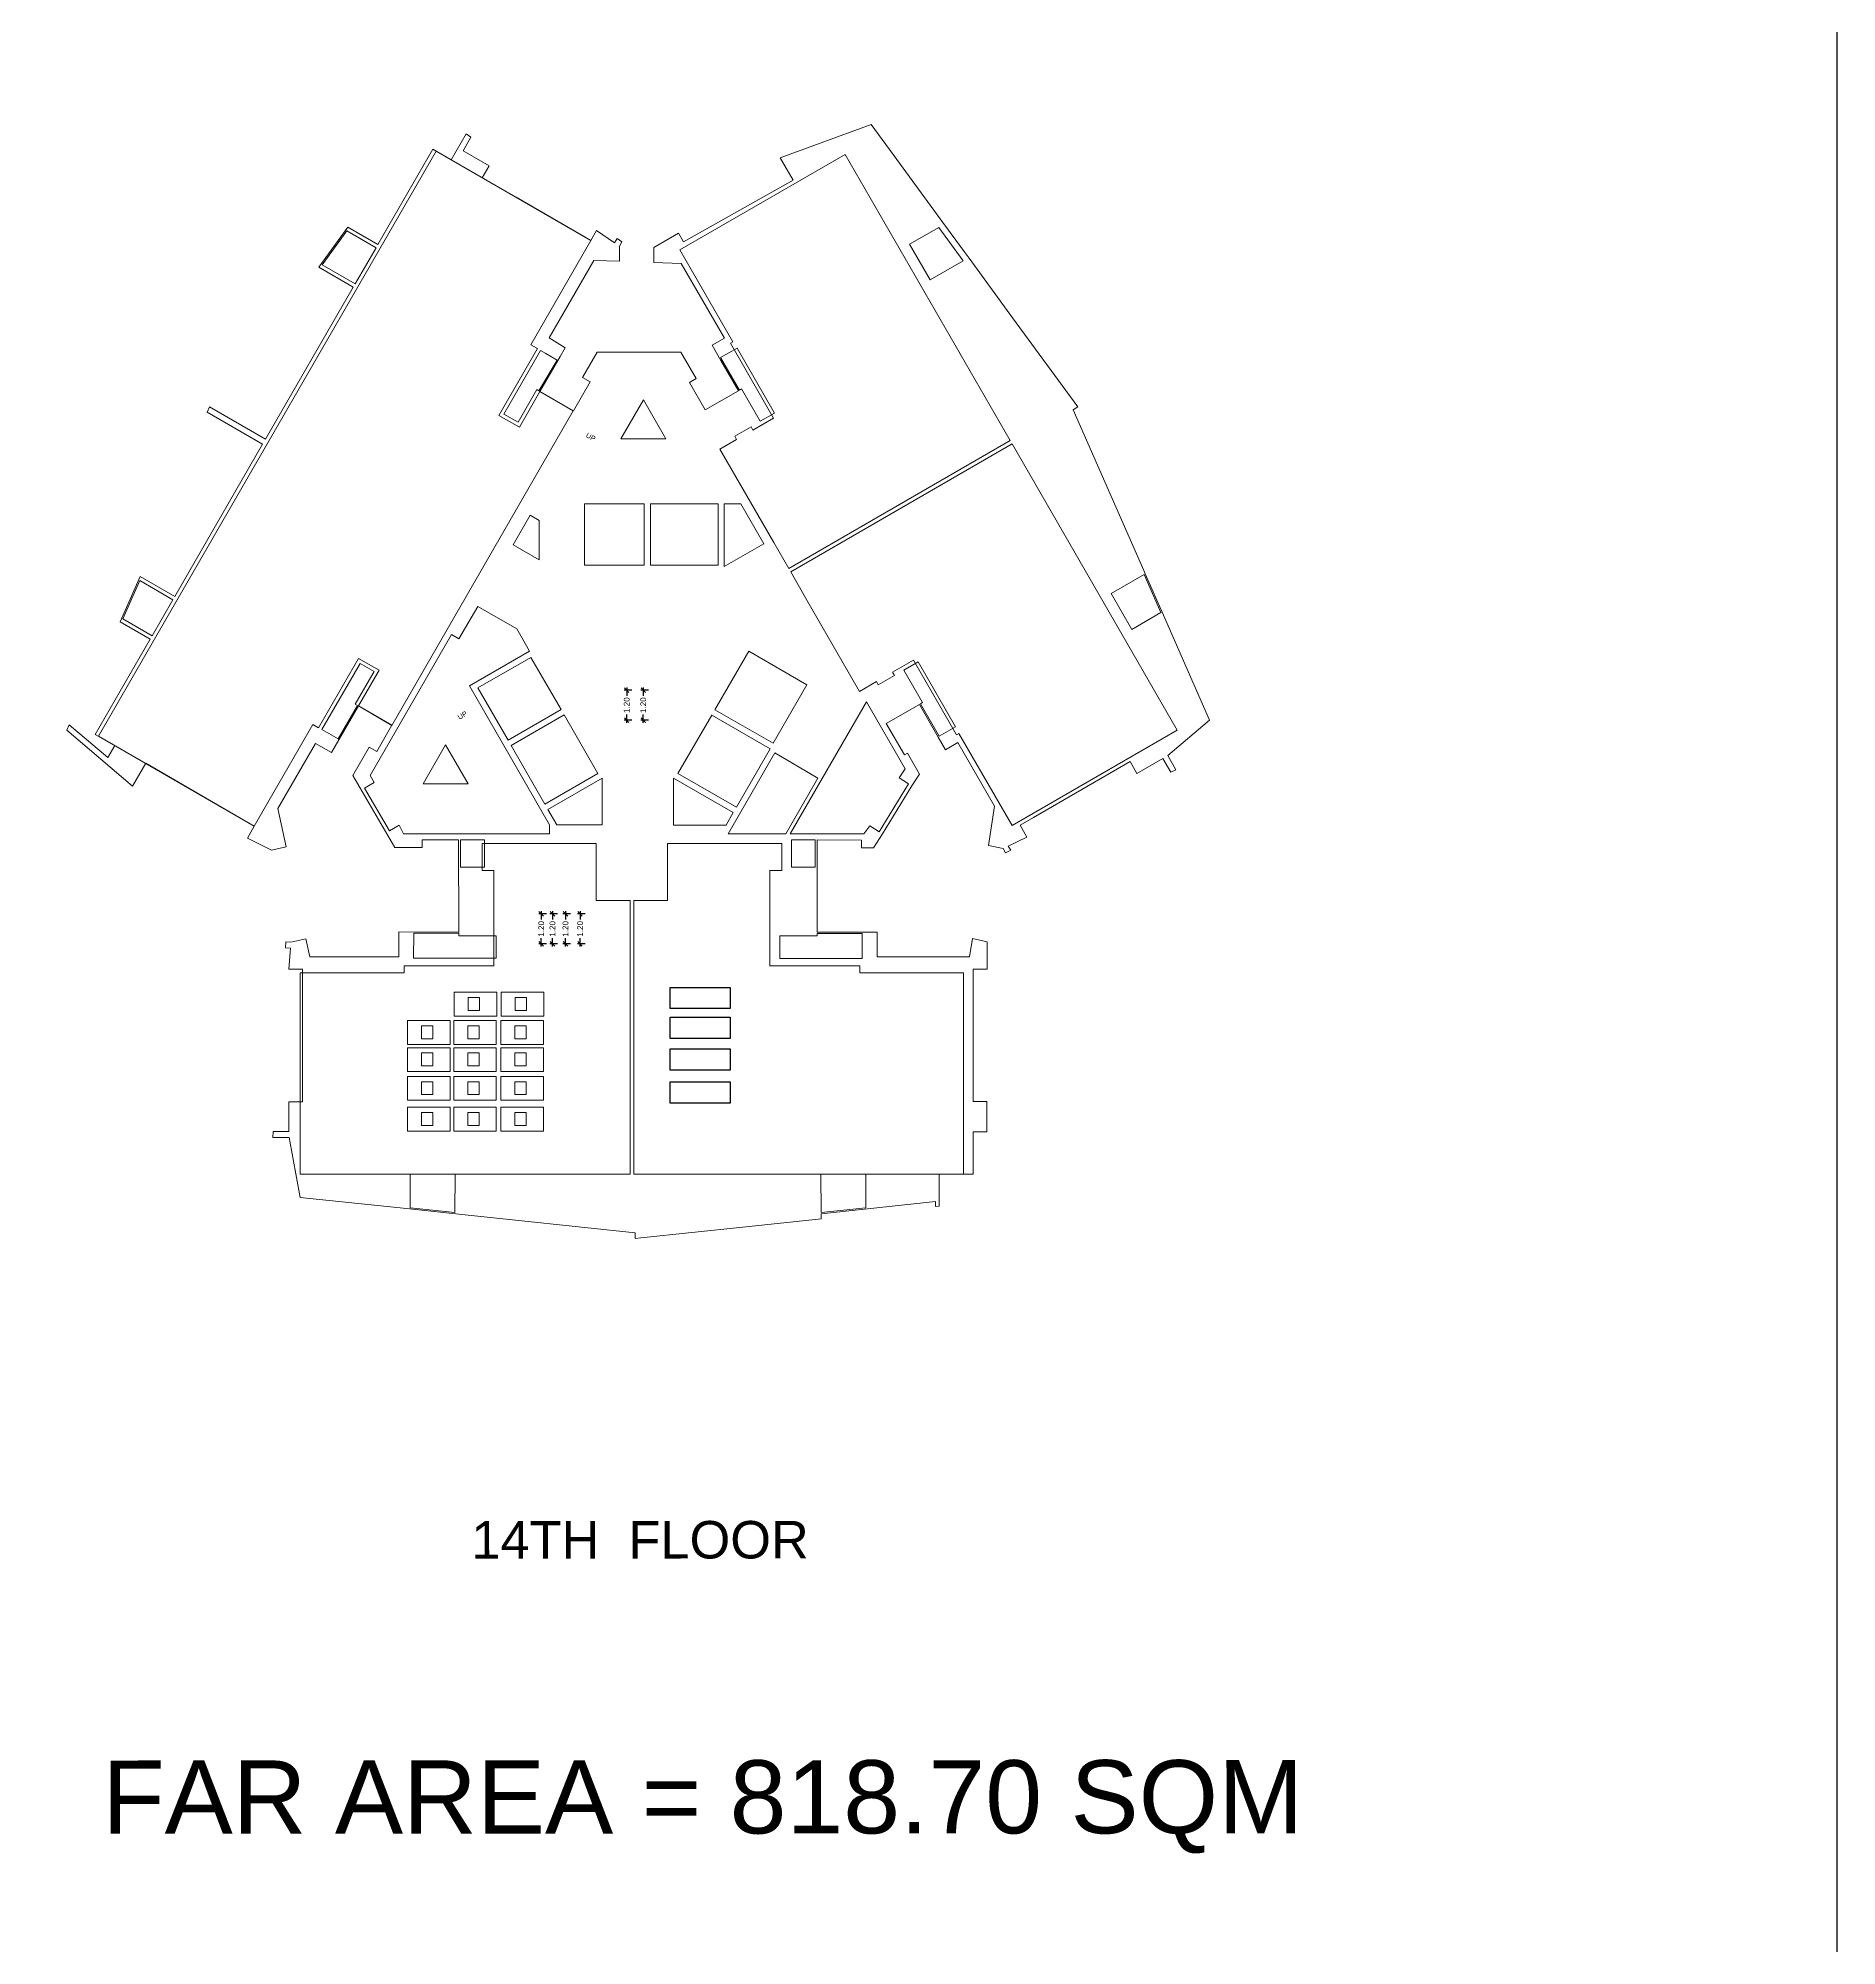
# Model space of a CAD drawing. Header units: metres. Extents: x 256329 to 886268, y -249371 to 355.
# Drawn here: x 281788.3 to 281860.3, y -355.9 to -279.6 of the extents above; entities that cross this region are included whole.
import ezdxf

# ---------------------------------------------------------------- set-up
doc = ezdxf.new("R2010")
doc.units = ezdxf.units.M
doc.header["$MEASUREMENT"] = 0
doc.header["$PDMODE"] = 35
doc.linetypes.add('CONTINOUS', pattern=[0])
doc.linetypes.add('DASHED', pattern=[0.75, 0.5, -0.25])
doc.layers.get('0').update_dxf_attribs({"lineweight": 18})
doc.layers.get('Defpoints').update_dxf_attribs({"lineweight": 20})
doc.layers.add('A_TEXT', color=4, linetype='Continuous', lineweight=0, transparency=0.3)
doc.layers.add('BLK_1_FLR_19_BATH', color=14, linetype='DASHED', lineweight=9, plot=False)
for name, color, linetype, true_color in [('BLK_1_FLR_19_BLT_UP_AREA', 7, 'Continuous', 0x995f4c), ('BLK_1_FLR_19_LIFT_4', 7, 'Continuous', 0x995f4c), ('SPA COMMENT', 7, 'Continuous', 0xeb0505)]:
    doc.layers.add(name, color=color, linetype=linetype, true_color=true_color)
for name, color, linetype, lineweight in [('BLK_1_FLR_19_BLT_UP_AREA_DEDUCT', 14, 'DASHED', 9), ('BLK_1_FLR_19_CARPET_AREA', 14, 'DASHED', 9), ('BLK_1_FLR_19_EXIT_WIDTH_DOOR', 7, 'Continuous', 0), ('BLK_1_FLR_19_EXIT_WIDTH_STAIR', 7, 'Continuous', 0), ('BLK_1_FLR_19_LIFT_1', 1, 'Continuous', 0), ('BLK_1_FLR_19_LIFT_2', 1, 'Continuous', 0), ('BLK_1_FLR_19_LIFT_3', 14, 'DASHED', 9)]:
    doc.layers.add(name, color=color, linetype=linetype, lineweight=lineweight)
doc.layers.add('BLK_1_FLR_19_FAR_AREA_DEDUCT', color=7, linetype='Continuous')
doc.layers.add('BLK_1_FLR_19_UNITFA', color=5, linetype='Continuous')
for name, color, linetype, plot in [('BLK_1_FLR_19_LIFT_5', 2, 'Continuous', False), ('BLK_1_FLR_19_LIFT_6', 2, 'Continuous', False), ('BLK_1_FLR_19_WATER_CLOSET', 2, 'Continuous', False)]:
    doc.layers.add(name, color=color, linetype=linetype, plot=plot)
doc.styles.add('Arial', font='arial.ttf')
doc.styles.get("Standard").update_dxf_attribs({"font": 'arial.ttf'})
doc.dimstyles.new('METRIC DIM', dxfattribs={"dimtxt": 0.23, "dimasz": 0.18, "dimexe": 0.1, "dimexo": 0.1, "dimgap": 0.09, "dimtad": 0, "dimzin": 0, "dimdsep": 46, "dimtxsty": 'Standard', "dimblk": 'OBLIQUE', "dimcen": 0, "dimdle": 0.1, "dimclrd": 147, "dimclre": 147, "dimclrt": 7, "dimadec": 0, "dimazin": 0, "dimtfac": 1, "dimtofl": 0, "dimtmove": 0, "dimatfit": 2, "dimfxl": 0.125, "dimtolj": 1, "dimtzin": 0, "dimarcsym": 0})

# ---------------------------------------------------------------- blocks, each defined once
blk = doc.blocks.new('_Oblique')
at = {"color": 0, "linetype": 'ByBlock', "lineweight": -2}
blk.add_line((-0.5, -0.5), (0.5, 0.5), dxfattribs=at)
blk = doc.blocks.new('*D69')
at = {"layer": 'BLK_1_FLR_19_EXIT_WIDTH_DOOR', "color": 147, "lineweight": -2, "transparency": 16777216}
for p, q in [((281810.223309, -314.622822), (281809.916246, -314.622822)), ((281810.016246, -314.522822), (281810.016246, -314.846122)), ((281810.223309, -315.824422), (281809.916246, -315.824422)), ((281810.016246, -315.924422), (281810.016246, -315.601122))]:
    blk.add_line(p, q, dxfattribs=at)
at = {"layer": 'Defpoints', "color": 0, "transparency": 16777216}
for p in [(281810.323309, -314.622822), (281810.016246, -315.824422), (281810.323309, -315.824422)]:
    blk.add_point(p, dxfattribs=at)
at = {"layer": 'BLK_1_FLR_19_EXIT_WIDTH_DOOR', "color": 147, "lineweight": -2, "transparency": 16777216, "xscale": 0.18, "yscale": 0.18, "zscale": 0.18}
for p, rotation in [((281810.016246, -314.622822), 90), ((281810.016246, -315.824422), 270)]:
    blk.add_blockref('_Oblique', p, dxfattribs=dict(at, rotation=rotation))
at = {"layer": 'BLK_1_FLR_19_EXIT_WIDTH_DOOR', "color": 7, "transparency": 16777216, "insert": (281810.016246, -315.223622), "char_height": 0.23, "attachment_point": 5, "rotation": 90}
blk.add_mtext('\\A1;1.20', dxfattribs=at)
blk = doc.blocks.new('*D70')
at = {"layer": 'BLK_1_FLR_19_EXIT_WIDTH_DOOR', "color": 147, "lineweight": -2, "transparency": 16777216}
for p, q in [((281809.638401, -314.622822), (281809.331338, -314.622822)), ((281809.431338, -314.522822), (281809.431338, -314.846122)), ((281809.638401, -315.824422), (281809.331338, -315.824422)), ((281809.431338, -315.924422), (281809.431338, -315.601122))]:
    blk.add_line(p, q, dxfattribs=at)
at = {"layer": 'Defpoints', "color": 0, "transparency": 16777216}
for p in [(281809.738401, -314.622822), (281809.431338, -315.824422), (281809.738401, -315.824422)]:
    blk.add_point(p, dxfattribs=at)
at = {"layer": 'BLK_1_FLR_19_EXIT_WIDTH_DOOR', "color": 147, "lineweight": -2, "transparency": 16777216, "xscale": 0.18, "yscale": 0.18, "zscale": 0.18}
for p, rotation in [((281809.431338, -314.622822), 90), ((281809.431338, -315.824422), 270)]:
    blk.add_blockref('_Oblique', p, dxfattribs=dict(at, rotation=rotation))
at = {"layer": 'BLK_1_FLR_19_EXIT_WIDTH_DOOR', "color": 7, "transparency": 16777216, "insert": (281809.431338, -315.223622), "char_height": 0.23, "attachment_point": 5, "rotation": 90}
blk.add_mtext('\\A1;1.20', dxfattribs=at)
blk = doc.blocks.new('*D71')
at = {"layer": 'BLK_1_FLR_19_EXIT_WIDTH_DOOR', "color": 147, "lineweight": -2, "transparency": 16777216}
for p, q in [((281809.117833, -314.622822), (281808.81077, -314.622822)), ((281808.91077, -314.522822), (281808.91077, -314.846122)), ((281809.117833, -315.824422), (281808.81077, -315.824422)), ((281808.91077, -315.924422), (281808.91077, -315.601122))]:
    blk.add_line(p, q, dxfattribs=at)
at = {"layer": 'Defpoints', "color": 0, "transparency": 16777216}
for p in [(281809.217833, -314.622822), (281808.91077, -315.824422), (281809.217833, -315.824422)]:
    blk.add_point(p, dxfattribs=at)
at = {"layer": 'BLK_1_FLR_19_EXIT_WIDTH_DOOR', "color": 147, "lineweight": -2, "transparency": 16777216, "xscale": 0.18, "yscale": 0.18, "zscale": 0.18}
for p, rotation in [((281808.91077, -314.622822), 90), ((281808.91077, -315.824422), 270)]:
    blk.add_blockref('_Oblique', p, dxfattribs=dict(at, rotation=rotation))
at = {"layer": 'BLK_1_FLR_19_EXIT_WIDTH_DOOR', "color": 7, "transparency": 16777216, "insert": (281808.91077, -315.223622), "char_height": 0.23, "attachment_point": 5, "rotation": 90}
blk.add_mtext('\\A1;1.20', dxfattribs=at)
blk = doc.blocks.new('*D72')
at = {"layer": 'BLK_1_FLR_19_EXIT_WIDTH_DOOR', "color": 147, "lineweight": -2, "transparency": 16777216}
for p, q in [((281808.667455, -314.622822), (281808.360391, -314.622822)), ((281808.460391, -314.522822), (281808.460391, -314.846122)), ((281808.667455, -315.824422), (281808.360391, -315.824422)), ((281808.460391, -315.924422), (281808.460391, -315.601122))]:
    blk.add_line(p, q, dxfattribs=at)
at = {"layer": 'Defpoints', "color": 0, "transparency": 16777216}
for p in [(281808.767455, -314.622822), (281808.460391, -315.824422), (281808.767455, -315.824422)]:
    blk.add_point(p, dxfattribs=at)
at = {"layer": 'BLK_1_FLR_19_EXIT_WIDTH_DOOR', "color": 147, "lineweight": -2, "transparency": 16777216, "xscale": 0.18, "yscale": 0.18, "zscale": 0.18}
for p, rotation in [((281808.460391, -314.622822), 90), ((281808.460391, -315.824422), 270)]:
    blk.add_blockref('_Oblique', p, dxfattribs=dict(at, rotation=rotation))
at = {"layer": 'BLK_1_FLR_19_EXIT_WIDTH_DOOR', "color": 7, "transparency": 16777216, "insert": (281808.460391, -315.223622), "char_height": 0.23, "attachment_point": 5, "rotation": 90}
blk.add_mtext('\\A1;1.20', dxfattribs=at)
blk = doc.blocks.new('*D73')
at = {"layer": 'BLK_1_FLR_19_EXIT_WIDTH_STAIR', "color": 147, "lineweight": -2, "transparency": 16777216}
for p, q in [((281812.090896, -305.673942), (281811.783833, -305.673942)), ((281811.883833, -305.573942), (281811.883833, -305.897242)), ((281811.883833, -306.975542), (281811.883833, -306.652242)), ((281812.090896, -306.875542), (281811.783833, -306.875542))]:
    blk.add_line(p, q, dxfattribs=at)
at = {"layer": 'Defpoints', "color": 0, "transparency": 16777216}
for p in [(281812.190896, -305.673942), (281811.883833, -306.875542), (281812.190896, -306.875542)]:
    blk.add_point(p, dxfattribs=at)
at = {"layer": 'BLK_1_FLR_19_EXIT_WIDTH_STAIR', "color": 147, "lineweight": -2, "transparency": 16777216, "xscale": 0.18, "yscale": 0.18, "zscale": 0.18}
for p, rotation in [((281811.883833, -305.673942), 90), ((281811.883833, -306.875542), 270)]:
    blk.add_blockref('_Oblique', p, dxfattribs=dict(at, rotation=rotation))
at = {"layer": 'BLK_1_FLR_19_EXIT_WIDTH_STAIR', "color": 7, "transparency": 16777216, "insert": (281811.883833, -306.274742), "char_height": 0.23, "attachment_point": 5, "rotation": 90}
blk.add_mtext('\\A1;1.20', dxfattribs=at)
blk = doc.blocks.new('*D74')
at = {"layer": 'BLK_1_FLR_19_EXIT_WIDTH_STAIR', "color": 147, "lineweight": -2, "transparency": 16777216}
for p, q in [((281812.751842, -305.673942), (281812.444779, -305.673942)), ((281812.544779, -305.573942), (281812.544779, -305.897242)), ((281812.544779, -306.975542), (281812.544779, -306.652242)), ((281812.751842, -306.875542), (281812.444779, -306.875542))]:
    blk.add_line(p, q, dxfattribs=at)
at = {"layer": 'Defpoints', "color": 0, "transparency": 16777216}
for p in [(281812.851842, -305.673942), (281812.544779, -306.875542), (281812.851842, -306.875542)]:
    blk.add_point(p, dxfattribs=at)
at = {"layer": 'BLK_1_FLR_19_EXIT_WIDTH_STAIR', "color": 147, "lineweight": -2, "transparency": 16777216, "xscale": 0.18, "yscale": 0.18, "zscale": 0.18}
for p, rotation in [((281812.544779, -305.673942), 90), ((281812.544779, -306.875542), 270)]:
    blk.add_blockref('_Oblique', p, dxfattribs=dict(at, rotation=rotation))
at = {"layer": 'BLK_1_FLR_19_EXIT_WIDTH_STAIR', "color": 7, "transparency": 16777216, "insert": (281812.544779, -306.274742), "char_height": 0.23, "attachment_point": 5, "rotation": 90}
blk.add_mtext('\\A1;1.20', dxfattribs=at)

msp = doc.modelspace()

# ---------------------------------------------------------------- linework, layer by layer
at = {"color": 5, "linetype": 'CONTINOUS', "elevation": 0.042641}
for points in [[(281811.652883, -295.621805), (281812.556073, -294.061121)], [(281813.452883, -295.621805), (281812.556073, -294.061121)], [(281811.652883, -295.621805), (281813.452883, -295.621805)], [(281803.731185, -309.417523), (281804.634376, -307.856839)], [(281805.531185, -309.417523), (281804.634376, -307.856839)], [(281803.731185, -309.417523), (281805.531185, -309.417523)]]:
    msp.add_lwpolyline(points, close=True, dxfattribs=at)
at = {"layer": 'BLK_1_FLR_19_BATH', "color": 3, "linetype": 'ByBlock', "lineweight": 9}
for points in [[(281806.681458, -318.712703), (281804.979658, -318.712703), (281804.979658, -317.758867), (281806.681458, -317.758867)], [(281808.56486, -318.712703), (281806.86306, -318.712703), (281806.86306, -317.758867), (281808.56486, -317.758867)], [(281804.815602, -319.845784), (281803.113802, -319.845784), (281803.113802, -318.891948), (281804.815602, -318.891948)], [(281806.66391, -319.845784), (281804.96211, -319.845784), (281804.96211, -318.891948), (281806.66391, -318.891948)], [(281808.547313, -319.845784), (281806.845513, -319.845784), (281806.845513, -318.891948), (281808.547313, -318.891948)], [(281804.815602, -320.931654), (281803.113802, -320.931654), (281803.113802, -319.977818), (281804.815602, -319.977818)], [(281806.66391, -320.931654), (281804.96211, -320.931654), (281804.96211, -319.977818), (281806.66391, -319.977818)], [(281808.547313, -320.931654), (281806.845513, -320.931654), (281806.845513, -319.977818), (281808.547313, -319.977818)], [(281804.815602, -322.081259), (281803.113802, -322.081259), (281803.113802, -321.127423), (281804.815602, -321.127423)], [(281806.66391, -322.081259), (281804.96211, -322.081259), (281804.96211, -321.127423), (281806.66391, -321.127423)], [(281808.547313, -322.081259), (281806.845513, -322.081259), (281806.845513, -321.127423), (281808.547313, -321.127423)], [(281804.815602, -323.313485), (281803.113802, -323.313485), (281803.113802, -322.359649), (281804.815602, -322.359649)], [(281806.66391, -323.313485), (281804.96211, -323.313485), (281804.96211, -322.359649), (281806.66391, -322.359649)], [(281808.547313, -323.313485), (281806.845513, -323.313485), (281806.845513, -322.359649), (281808.547313, -322.359649)]]:
    msp.add_lwpolyline(points, close=True, dxfattribs=at)
at = {"layer": 'BLK_1_FLR_19_BLT_UP_AREA', "color": 14, "linetype": 'ByBlock', "lineweight": 9, "elevation": 0.042641}
msp.add_lwpolyline([(281812.967168, -287.96961), (281813.950844, -287.39075), (281814.15308, -287.742628), (281818.53927, -285.271582), (281818.020289, -284.372685), (281821.660278, -283.046768), (281822.688205, -284.443129), (281824.531003, -286.957882), (281825.385417, -288.123848), (281825.586075, -288.397673), (281827.326083, -290.772154), (281829.944305, -294.345079), (281829.748061, -294.458311), (281832.577294, -300.883203), (281832.639072, -301.023388), (281833.368896, -302.678916), (281835.213266, -306.869217), (281833.53545, -308.285358), (281833.866337, -308.857431), (281833.659115, -308.958539), (281833.659115, -308.958539), (281833.341171, -308.410082), (281832.302544, -309.01258), (281832.026685, -308.533522), (281828.165893, -310.763017), (281827.625518, -311.075026), (281827.90062, -311.55148), (281827.154544, -311.910754), (281827.251222, -312.082738), (281827.044653, -312.184565), (281826.945327, -312.012785), (281826.356596, -311.893317), (281826.6003, -310.309891), (281825.133193, -307.769864), (281824.646497, -308.063274), (281824.350796, -307.551111), (281823.594916, -306.242734), (281822.270162, -307.007637), (281822.996089, -308.264837), (281823.116148, -308.195587), (281823.599446, -309.033492), (281823.294599, -309.505698), (281822.116664, -311.421983), (281821.757123, -311.979237), (281821.282708, -311.979236), (281821.282708, -311.670347), (281819.51041, -311.668078), (281819.510409, -312.904227), (281819.510404, -315.351826), (281821.901035, -315.356472), (281821.900812, -316.341953), (281825.607157, -316.345154), (281825.717264, -315.606743), (281826.30569, -315.746551, 0.000536), (281826.304958, -316.841251), (281825.75497, -316.841251), (281825.749684, -322.13789), (281826.301341, -322.137895), (281826.301331, -323.345102), (281825.750353, -323.345097), (281825.75497, -325.0396), (281824.390768, -325.0396), (281824.390768, -326.314886), (281824.240895, -326.332219), (281824.240895, -326.131067), (281819.659851, -326.62381), (281819.659729, -326.821868), (281819.429851, -326.84627), (281816.530202, -327.153935), (281812.447472, -327.587137), (281812.218615, -327.611493), (281812.218615, -327.386059), (281805.157439, -326.639661), (281803.062148, -326.418193), (281798.81338, -325.969065), (281798.370978, -323.568236), (281797.712291, -323.568236), (281797.727903, -323.338236), (281798.362154, -323.338236), (281798.362163, -322.139715), (281798.912143, -322.13972), (281798.912115, -316.841251), (281798.362083, -316.841251), (281798.423158, -315.993012), (281798.225683, -315.979402), (281798.239306, -315.749795), (281798.438833, -315.763547), (281799.04099, -315.627095), (281799.193552, -316.340536), (281802.75814, -316.340536), (281802.75814, -315.348218), (281805.156633, -315.351826), (281805.156626, -311.667806), (281803.699248, -311.66866), (281803.699425, -311.97472), (281802.599298, -311.974885), (281800.921581, -309.085001), (281801.573665, -307.955378), (281801.876786, -308.130357), (281802.486293, -307.075445), (281801.151736, -306.305171), (281800.072929, -308.173127), (281799.431258, -307.804183), (281797.925094, -310.413481), (281798.250273, -311.939314), (281797.661989, -312.071589), (281796.701605, -311.595326), (281796.977476, -311.11736), (281792.632708, -308.59914), (281792.106297, -309.511538), (281789.469809, -307.280413), (281789.566631, -307.061045), (281791.111226, -308.368157), (281791.389368, -307.892549), (281790.611089, -307.443501), (281792.809928, -303.632581), (281791.610514, -302.940184), (281792.410684, -301.127155), (281793.794946, -301.926249), (281797.309459, -295.837355), (281795.09133, -294.557122), (281795.184762, -294.34545), (281797.424845, -295.638169), (281800.939282, -289.549149), (281799.554747, -288.750118), (281800.724232, -287.150405), (281801.924005, -287.841731), (281804.122555, -284.031869), (281804.858832, -284.456758), (281805.458892, -283.417155), (281805.649786, -283.545531), (281805.335605, -284.091906), (281806.372235, -284.693822), (281806.096706, -285.171123), (281807.459453, -285.956461), (281810.065382, -287.460702), (281810.445552, -287.680202), (281810.673998, -287.284375), (281811.400341, -287.782453), (281811.500947, -287.608155), (281811.690661, -287.739582), (281811.590672, -287.912794), (281811.590672, -288.512794), (281810.567386, -288.484785), (281808.776598, -291.582617), (281809.423839, -291.972797), (281809.221947, -292.322903), (281809.221893, -292.321776), (281808.410569, -293.726732), (281809.747761, -294.498865), (281810.415056, -293.339304), (281810.111921, -293.164317), (281810.698866, -292.147535), (281814.048731, -292.147609), (281814.65841, -293.204557), (281814.39027, -293.359227), (281815.025509, -294.459486), (281816.350314, -293.694606), (281815.649894, -292.48348), (281815.299646, -291.874173), (281815.792077, -291.58984), (281814.065586, -288.600257), (281812.968752, -288.570148)], format="xyb", close=True, dxfattribs=at)
at = {"layer": 'BLK_1_FLR_19_BLT_UP_AREA_DEDUCT', "color": 14, "linetype": 'ByBlock', "lineweight": 9}
for points, elevation in [([(281801.849744, -287.972324), (281800.678779, -287.295982), (281799.687355, -288.652004), (281801.014647, -289.418555)], 0.042641), ([(281824.368419, -287.159287), (281823.197971, -287.835283), (281824.023056, -289.264744), (281825.352024, -288.501553)], 0.042641), ([(281809.092682, -292.467862), (281808.642874, -292.20481), (281808.643734, -292.2034), (281808.43681, -292.083949), (281806.969036, -294.62656), (281807.53157, -294.951564), (281808.282765, -293.650675), (281808.369804, -293.700933)], 0.042641), ([(281816.298204, -291.990419), (281815.642856, -292.369083), (281816.393474, -293.669735), (281816.480371, -293.61953), (281817.23022, -294.918656), (281817.800726, -294.589269)], 0.042641), ([(281810.186573, -300.667776), (281812.587186, -300.667776), (281812.587186, -298.218376), (281810.186573, -298.218376)], 0.042641), ([(281812.83596, -300.669114), (281815.536573, -300.669114), (281815.536573, -298.21979), (281812.83596, -298.21979)], 0.042641), ([(281817.373582, -299.825011), (281816.448029, -298.223217), (281815.787601, -298.223052), (281815.786974, -300.730327)], 0.042641), ([(281808.380371, -298.8876), (281808.020475, -298.679714), (281807.338988, -299.857198), (281808.384229, -300.460893)], 0.042641), ([(281793.720296, -302.055529), (281792.393708, -301.288426), (281791.714958, -302.826372), (281792.885322, -303.501981)], 0.042641), ([(281833.263585, -302.565983), (281832.593234, -301.043673), (281831.268214, -301.812765), (281832.093304, -303.241836)], 0.042641), ([(281808.049789, -304.366108), (281805.922695, -305.579543), (281807.132081, -307.676361), (281809.26506, -306.444756)], 0.159639), ([(281816.765692, -304.119009), (281819.091896, -305.461891), (281817.742011, -307.800226), (281815.413246, -306.455866)], 0.124096), ([(281801.771441, -304.930788), (281801.208709, -304.606129), (281799.681394, -307.251569), (281800.330075, -307.627933), (281801.107056, -306.281789), (281801.020452, -306.231798)], 0.042641), ([(281825.040562, -307.138429), (281823.545474, -304.539446), (281822.974964, -304.868826), (281823.725112, -306.167767), (281823.638181, -306.217913), (281824.388155, -307.516504)], 0.042641), ([(281810.730049, -309.00372), (281809.378087, -306.666585), (281807.256774, -307.892363), (281808.608735, -310.229498)], 0.042641), ([(281817.622134, -308.01969), (281815.283799, -306.669805), (281813.933914, -309.00814), (281816.272249, -310.358025)], 0.042641), ([(281823.164916, -309.423513), (281822.7898, -309.185254), (281823.029349, -308.822732), (281821.480564, -306.139883), (281818.424637, -311.419391), (281821.374457, -311.420129), (281821.607551, -311.097844), (281821.987465, -311.339012)], 0.042641), ([(281819.537071, -309.192823), (281817.814197, -308.176935), (281815.943015, -311.416469), (281818.251437, -311.418611)], 0.124096), ([(281810.901734, -309.197614), (281808.727529, -310.452095), (281809.087166, -311.068798), (281810.901253, -311.069264)], 0.042641), ([(281816.14726, -310.574537), (281813.759731, -309.196254), (281813.759554, -311.070118), (281815.861054, -311.070317)], 0.042641), ([(281805.236123, -311.666445), (281806.186975, -311.666445), (281806.186975, -312.752595), (281805.236123, -312.752595)], 0.085282), ([(281819.431179, -312.753213), (281818.48033, -312.753218), (281818.48033, -311.668077), (281819.430267, -311.668077)], 0.042641), ([(281806.657262, -315.49927), (281806.657262, -316.401339), (281803.355143, -316.400972), (281803.35814, -315.399287), (281805.157451, -315.399287), (281805.157451, -315.49927)], 0.042641), ([(281821.301036, -315.409605), (281819.509585, -315.40947), (281819.509585, -315.499271), (281818.009774, -315.499271), (281818.009773, -316.410592), (281821.304881, -316.411177)], 0.042641), ([(281805.011007, -325.039636), (281803.212066, -325.039601), (281803.211924, -326.382575), (281805.006414, -326.573915)], 0.042641), ([(281821.45497, -325.0396), (281819.656027, -325.039492), (281819.660419, -326.572283), (281821.455112, -326.382576)], 0.042641)]:
    msp.add_lwpolyline(points, close=True, dxfattribs=dict(at, elevation=elevation))
at = {"layer": 'BLK_1_FLR_19_CARPET_AREA', "color": 14, "linetype": 'ByBlock', "lineweight": 9}
for points in [[(281817.764438, -299.769114), (281818.369898, -300.809992), (281827.235083, -295.691355), (281820.624856, -284.242928), (281814.011204, -288.0623), (281816.136199, -291.741956), (281816.038194, -291.79854), (281817.763211, -294.786307), (281816.932058, -295.26618), (281816.857057, -295.136276), (281816.207544, -295.511293), (281816.282537, -295.641183), (281815.606505, -296.031471), (281817.764438, -299.769114)], [(281819.041376, -301.98083), (281818.445219, -300.9394), (281827.310083, -295.821258), (281833.919617, -307.270086), (281827.305124, -311.088001), (281825.18094, -307.407877), (281825.082934, -307.46446), (281823.357956, -304.476671), (281822.526798, -304.956536), (281822.601798, -305.086439), (281821.952268, -305.461427), (281821.877276, -305.331537), (281821.201261, -305.721854), (281819.041376, -301.98083)], [(281810.8141, -314.094705), (281812.015342, -314.094713), (281812.015434, -325.032197), (281808.14415, -325.032197), (281798.818915, -325.032188), (281798.818904, -316.983607), (281802.968984, -316.981079), (281802.968984, -316.703209), (281806.5641, -316.703209), (281806.5641, -315.491888), (281806.5641, -313.044705), (281806.5641, -312.894705), (281806.093544, -312.894669), (281806.093543, -311.810693), (281810.664077, -311.810691), (281810.664077, -314.094705), (281810.8141, -314.094679)], [(281813.366512, -314.094705), (281812.16527, -314.094713), (281812.165178, -325.032197), (281816.036462, -325.032197), (281825.361697, -325.032188), (281825.361708, -316.983607), (281821.211628, -316.981079), (281821.211628, -316.703209), (281817.616512, -316.703209), (281817.616512, -315.491888), (281817.616512, -313.044705), (281817.616512, -312.894705), (281818.087068, -312.894669), (281818.087069, -311.810693), (281813.516535, -311.810691), (281813.516535, -314.094705), (281813.366512, -314.094679)]]:
    msp.add_lwpolyline(points, close=True, dxfattribs=at)
at = {"layer": 'BLK_1_FLR_19_FAR_AREA_DEDUCT', "color": 14, "linetype": 'ByBlock', "lineweight": 9, "elevation": 0.042641}
for points in [[(281802.479104, -307.089459), (281801.151736, -306.305171), (281801.975818, -304.876615), (281801.153631, -304.402484), (281799.552301, -307.1769), (281799.326368, -307.046531), (281796.976845, -311.116996), (281790.741976, -307.517794), (281804.253442, -284.106163), (281810.449197, -287.682854), (281808.040659, -291.855172), (281808.306957, -292.00881), (281806.763758, -294.682514), (281807.585766, -295.156957), (281808.41145, -293.727241), (281809.737963, -294.493207)], [(281807.998232, -304.116918), (281807.638847, -303.497604), (281807.481461, -303.226047), (281805.920944, -302.326834), (281805.167698, -303.620572), (281804.868012, -303.447617), (281801.614881, -309.084669), (281801.780287, -309.370943), (281801.392539, -309.600244), (281802.384678, -311.303212), (281802.774669, -311.078695), (281802.944623, -311.417523), (281808.786753, -311.418984), (281808.786841, -311.068984), (281805.590117, -305.50585)]]:
    msp.add_lwpolyline(points, close=True, dxfattribs=at)
at = {"layer": 'BLK_1_FLR_19_LIFT_1', "color": 1, "linetype": 'ByBlock', "lineweight": 9, "elevation": 0.042641}
msp.add_lwpolyline([(281812.83596, -300.669114), (281815.536573, -300.669114), (281815.536573, -298.21979), (281812.83596, -298.21979)], close=True, dxfattribs=at)
at = {"layer": 'BLK_1_FLR_19_LIFT_2', "color": 1, "linetype": 'ByBlock', "lineweight": 9, "elevation": 0.042641}
msp.add_lwpolyline([(281810.186573, -300.667776), (281812.587186, -300.667776), (281812.587186, -298.218376), (281810.186573, -298.218376)], close=True, dxfattribs=at)
at = {"layer": 'BLK_1_FLR_19_LIFT_3', "color": 1, "linetype": 'ByBlock', "lineweight": 9, "elevation": 0.159639}
msp.add_lwpolyline([(281808.049789, -304.366108), (281805.922695, -305.579543), (281807.132081, -307.676361), (281809.26506, -306.444756)], close=True, dxfattribs=at)
at = {"layer": 'BLK_1_FLR_19_LIFT_4', "color": 1, "linetype": 'ByBlock', "lineweight": 9, "elevation": 0.042641}
msp.add_lwpolyline([(281810.730049, -309.00372), (281809.378087, -306.666585), (281807.256774, -307.892363), (281808.608735, -310.229498)], close=True, dxfattribs=at)
at = {"layer": 'BLK_1_FLR_19_LIFT_5', "color": 1, "linetype": 'ByBlock', "lineweight": 9, "elevation": 0.042641}
msp.add_lwpolyline([(281817.622134, -308.01969), (281815.283799, -306.669805), (281813.933914, -309.00814), (281816.272249, -310.358025)], close=True, dxfattribs=at)
at = {"layer": 'BLK_1_FLR_19_LIFT_6', "color": 2, "linetype": 'ByBlock', "lineweight": 9, "elevation": 0.124096}
msp.add_lwpolyline([(281816.765692, -304.119009), (281819.091896, -305.461891), (281817.742011, -307.800226), (281815.413246, -306.455866)], close=True, dxfattribs=at)
at = {"layer": 'BLK_1_FLR_19_UNITFA', "color": 5}
for points in [[(281813.620721, -317.564687), (281816.026803, -317.564687), (281816.026803, -318.41541), (281813.620721, -318.41541)], [(281813.620721, -318.754423), (281816.026803, -318.754423), (281816.026803, -319.605145), (281813.620721, -319.605145)], [(281813.620721, -320.024418), (281816.026803, -320.024418), (281816.026803, -320.87514), (281813.620721, -320.87514)], [(281813.620721, -321.346346), (281816.026803, -321.346346), (281816.026803, -322.197068), (281813.620721, -322.197068)]]:
    msp.add_lwpolyline(points, close=True, dxfattribs=at)
at = {"layer": 'BLK_1_FLR_19_WATER_CLOSET', "color": 3, "linetype": 'ByBlock', "lineweight": 9}
for points in [[(281805.992651, -317.970426), (281805.540053, -317.970426), (281805.540053, -318.486786), (281805.992651, -318.486786)], [(281807.876054, -317.970426), (281807.423455, -317.970426), (281807.423455, -318.486786), (281807.876054, -318.486786)], [(281804.126796, -319.103507), (281803.674198, -319.103507), (281803.674198, -319.619867), (281804.126796, -319.619867)], [(281805.975104, -319.103507), (281805.522506, -319.103507), (281805.522506, -319.619867), (281805.975104, -319.619867)], [(281807.858506, -319.103507), (281807.405908, -319.103507), (281807.405908, -319.619867), (281807.858506, -319.619867)], [(281804.126796, -320.189377), (281803.674198, -320.189377), (281803.674198, -320.705737), (281804.126796, -320.705737)], [(281805.975104, -320.189377), (281805.522506, -320.189377), (281805.522506, -320.705737), (281805.975104, -320.705737)], [(281807.858506, -320.189377), (281807.405908, -320.189377), (281807.405908, -320.705737), (281807.858506, -320.705737)], [(281804.126796, -321.338982), (281803.674198, -321.338982), (281803.674198, -321.855342), (281804.126796, -321.855342)], [(281805.975104, -321.338982), (281805.522506, -321.338982), (281805.522506, -321.855342), (281805.975104, -321.855342)], [(281807.858506, -321.338982), (281807.405908, -321.338982), (281807.405908, -321.855342), (281807.858506, -321.855342)], [(281804.126796, -322.571208), (281803.674198, -322.571208), (281803.674198, -323.087568), (281804.126796, -323.087568)], [(281805.975104, -322.571208), (281805.522506, -322.571208), (281805.522506, -323.087568), (281805.975104, -323.087568)], [(281807.858506, -322.571208), (281807.405908, -322.571208), (281807.405908, -323.087568), (281807.858506, -323.087568)]]:
    msp.add_lwpolyline(points, close=True, dxfattribs=at)
at = {"layer": 'SPA COMMENT'}
msp.add_lwpolyline([(281860.317546, -923.441005), (281745.876506, -923.441005), (281745.876506, 21.834427), (281860.317546, 21.834427)], close=True, dxfattribs=at)

# ---------------------------------------------------------------- texts
at = {"layer": 'A_TEXT', "style": 'Arial'}
msp.add_text('14TH  FLOOR', height=1.5, rotation=0.032305, dxfattribs=at).set_placement((281805.665502, -340.419914, 0.774979))
at = {"layer": 'A_TEXT', "lineweight": 0, "style": 'Arial'}
for s, insert, char_height, width, attachment_point, rotation in [('\\pxi2.2673,qc;UP', (281811.290733, -296.114283, 0.042641), 0.2, 2.485498, 9, 331.87202278), ('\\pxi2.2673,qc;UP', (281806.237324, -306.260911, 0.042641), 0.2, 2.485498, 9, 30.00549018), ('\\pxt13;FAR AREA = 818.70 SQM', (281790.889833, -352.229047, 3.774443), 2.927656, 187.570469, 7, 0.01797177)]:
    msp.add_mtext(s, dxfattribs=dict(at, insert=insert, char_height=char_height, width=width, attachment_point=attachment_point, rotation=rotation))

# ---------------------------------------------------------------- dimensions: what is measured, and where the dimension line sits
at = {"layer": 'BLK_1_FLR_19_EXIT_WIDTH_DOOR', "color": 1}
for base, p1, p2, picture, middle in [((281808.460391, -315.824422), (281808.767455, -314.622822), (281808.767455, -315.824422), '*D72', (281808.460391, -315.223622)), ((281808.91077, -315.824422), (281809.217833, -314.622822), (281809.217833, -315.824422), '*D71', (281808.91077, -315.223622)), ((281809.431338, -315.824422), (281809.738401, -314.622822), (281809.738401, -315.824422), '*D70', (281809.431338, -315.223622)), ((281810.016246, -315.824422), (281810.323309, -314.622822), (281810.323309, -315.824422), '*D69', (281810.016246, -315.223622))]:
    dim = msp.add_linear_dim(base=base, p1=p1, p2=p2, angle=90, dimstyle='METRIC DIM', override={"dimfxl": 0.18}, dxfattribs=at)
    dim.commit()
    dim.dimension.update_dxf_attribs({"geometry": picture, "text_midpoint": middle})
at = {"layer": 'BLK_1_FLR_19_EXIT_WIDTH_STAIR', "color": 7}
for base, p1, p2, picture, middle in [((281811.883833, -306.875542), (281812.190896, -305.673942), (281812.190896, -306.875542), '*D73', (281811.883833, -306.274742)), ((281812.544779, -306.875542), (281812.851842, -305.673942), (281812.851842, -306.875542), '*D74', (281812.544779, -306.274742))]:
    dim = msp.add_linear_dim(base=base, p1=p1, p2=p2, angle=90, dimstyle='METRIC DIM', override={"dimfxl": 0.18}, dxfattribs=at)
    dim.commit()
    dim.dimension.update_dxf_attribs({"geometry": picture, "text_midpoint": middle})

doc.saveas('drawing.dxf')
